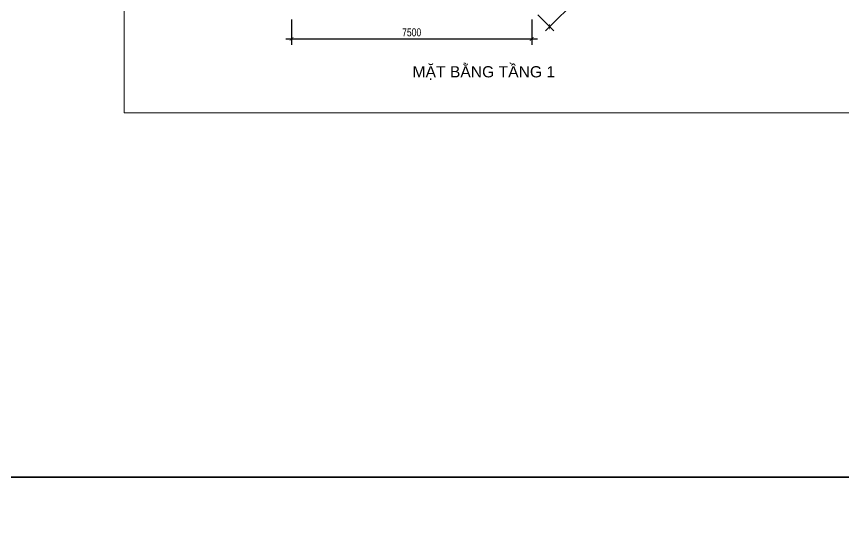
# Model space of a CAD drawing. Header units: millimetres. Extents: x 33748 to 451939, y -263262 to 62681.
# Drawn here: x 176506 to 202333, y -148372 to -132434 of the extents above; entities that cross this region are included whole.
import ezdxf
from ezdxf.enums import TextEntityAlignment as Align

# ---------------------------------------------------------------- set-up
doc = ezdxf.new("R2010")
doc.units = ezdxf.units.MM
doc.header["$PDMODE"] = 98
doc.layers.get('Defpoints').update_dxf_attribs({"color": 202, "lineweight": 13})
doc.layers.add('-CONCRETE', color=1, linetype='Continuous', lineweight=35)
doc.layers.add('-TEXT', color=7, linetype='Continuous', lineweight=15)
doc.layers.add('12. NET DIM', color=9, linetype='Continuous')
doc.styles.add('AVANH', font='', dxfattribs={"width": 0.8})
doc.styles.get("Standard").update_dxf_attribs({"font": 'arial.ttf'})
doc.styles.get('AVANH').set_extended_font_data('.VnAvantH')
doc.dimstyles.new('C_100A3', dxfattribs={"dimscale": 100, "dimtxt": 2.5, "dimasz": 1.2, "dimexe": 1.8, "dimexo": 0, "dimgap": 0.75, "dimtad": 1, "dimdec": 0, "dimzin": 0, "dimdsep": 46, "dimtxsty": 'AVANH', "dimblk": 'ARCHTICK', "dimcen": 0, "dimdle": 1.8, "dimclrd": 256, "dimclre": 256, "dimclrt": 7, "dimadec": 0, "dimazin": 0, "dimtfac": 0.0001, "dimtdec": 0, "dimtix": 1, "dimtmove": 2, "dimatfit": 3, "dimldrblk": 'ARCHTICK', "dimfxl": 1.8, "dimtolj": 1, "dimtzin": 0, "dimarcsym": 0})

# ---------------------------------------------------------------- blocks, each defined once
blk = doc.blocks.new('_ARCHTICK')
at = {"const_width": 0.15}
blk.add_lwpolyline([(-0.5, -0.5), (0.5, 0.5)], dxfattribs=at)
blk = doc.blocks.new('*D1503')
at = {"layer": '12. NET DIM', "lineweight": -2, "transparency": 16777216}
for p, q in [((185097, -132530), (185097, -133314)), ((192597, -132530), (192597, -133314)), ((184917, -133134), (192777, -133134))]:
    blk.add_line(p, q, dxfattribs=at)
at = {"layer": 'Defpoints', "color": 0, "transparency": 16777216}
for p in [(185097, -132530), (192597, -132530), (192597, -133134)]:
    blk.add_point(p, dxfattribs=at)
at = {"layer": '12. NET DIM', "lineweight": -2, "transparency": 16777216, "xscale": 120, "yscale": 120, "zscale": 120, "rotation": 180}
blk.add_blockref('_ARCHTICK', (185097, -133134), dxfattribs=at)
at = {"layer": '12. NET DIM', "lineweight": -2, "transparency": 16777216, "xscale": 120, "yscale": 120, "zscale": 120}
blk.add_blockref('_ARCHTICK', (192597, -133134), dxfattribs=at)
at = {"layer": '12. NET DIM', "color": 7, "transparency": 16777216, "insert": (188847, -132929), "char_height": 250, "attachment_point": 5, "style": 'AVANH'}
blk.add_mtext('\\A1;7500', dxfattribs=at)
blk = doc.blocks.new('*D1520')
at = {"layer": '12. NET DIM', "lineweight": -2, "transparency": 16777216}
for p, q in [((198022, -127139), (198521, -127637)), ((193031, -132882), (198521, -127382)), ((192786, -132383), (193285, -132881))]:
    blk.add_line(p, q, dxfattribs=at)
at = {"layer": 'Defpoints', "color": 0, "transparency": 16777216}
for p in [(198022, -127139), (198394, -127510), (192786, -132383)]:
    blk.add_point(p, dxfattribs=at)
at = {"layer": '12. NET DIM', "lineweight": -2, "transparency": 16777216, "xscale": 120, "yscale": 120, "zscale": 120}
for p, rotation in [((198394, -127510), 45.04682143211934), ((193158, -132754), 225.0468214321193)]:
    blk.add_blockref('_ARCHTICK', p, dxfattribs=dict(at, rotation=rotation))
at = {"layer": '12. NET DIM', "color": 7, "transparency": 16777216, "insert": (195634, -129991), "char_height": 250, "attachment_point": 5, "rotation": 45.0468, "style": 'AVANH'}
blk.add_mtext('\\A1;7411', dxfattribs=at)

msp = doc.modelspace()

# ---------------------------------------------------------------- linework, layer by layer
at = {"layer": '-CONCRETE', "color": 1}
for points in [[(123413.8, -94455), (451939.1, -94455), (451939.1, -146833.8), (123413.8, -146833.8)], [(123413.8, -146833.8), (451939.1, -146833.8), (451939.1, -205047.7), (123413.8, -205047.7)]]:
    msp.add_lwpolyline(points, close=True, dxfattribs=at)
at = {"layer": 'Defpoints'}
msp.add_lwpolyline([(226907.2, -135447.2), (226907.2, -102183.2), (179867.2, -102183.2), (179867.2, -135447.2)], close=True, dxfattribs=at)

# ---------------------------------------------------------------- texts
at = {"layer": '-TEXT', "color": 4}
msp.add_text('MẶT BẰNG TẦNG 1', height=350, dxfattribs=at).set_placement((191100.7, -134335.6), align=Align.CENTER)

# ---------------------------------------------------------------- dimensions: what is measured, and where the dimension line sits
at = {"layer": '12. NET DIM'}
dim = msp.add_aligned_dim(p1=(192786.2, -132383.4), p2=(198022.1, -127139), distance=-525, dimstyle='C_100A3', dxfattribs=at)
dim.commit()
dim.dimension.update_dxf_attribs({"geometry": '*D1520', "text_midpoint": (195634.1, -129990.8)})
dim = msp.add_linear_dim(base=(192596.7, -133133.7), p1=(185096.7, -132530.3), p2=(192596.7, -132530.3), dimstyle='C_100A3', dxfattribs=at)
dim.commit()
dim.dimension.update_dxf_attribs({"geometry": '*D1503', "text_midpoint": (188846.7, -132929.4)})

doc.saveas('drawing.dxf')
